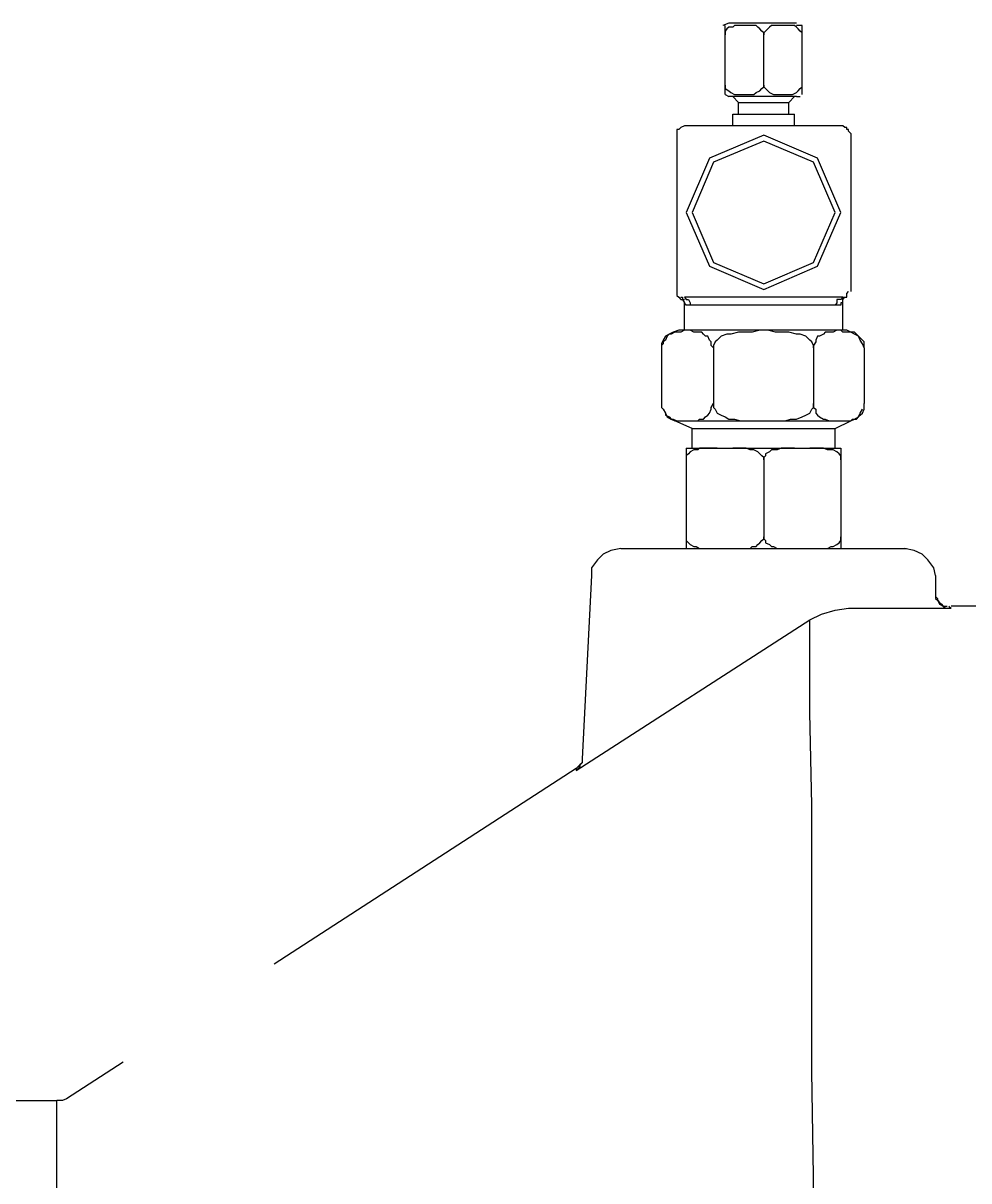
# Model space of a CAD drawing. Header units: inches. Extents: x -229 to 371, y -110 to 269.
# Drawn here: x 23.49 to 30.06, y 215.31 to 223.35 of the extents above; entities that cross this region are included whole.
import ezdxf

# ---------------------------------------------------------------- set-up
doc = ezdxf.new("R2010")
doc.units = ezdxf.units.IN
doc.header["$MEASUREMENT"] = 0
doc.linetypes.add('HIDDEN', pattern=[0.375, 0.25, -0.125])
doc.layers.get('0').update_dxf_attribs({"color": 10})

msp = doc.modelspace()

# ---------------------------------------------------------------- linework, layer by layer
at = {"color": 1, "linetype": 'HIDDEN', "ltscale": 10}
for p, q in [((28.38971, 223.3523), (28.34926, 223.33713)), ((28.34926, 223.33713), (28.34926, 223.33713)), ((28.36443, 222.85676), (28.36443, 223.33713)), ((28.37707, 223.31185), (28.36443, 223.29668)), ((28.36443, 223.29668), (28.36443, 223.28404)), ((28.38971, 223.32449), (28.37707, 223.31185)), ((28.85997, 223.3523), (28.38971, 223.3523)), ((28.41752, 223.32449), (28.38971, 223.32449)), ((28.43016, 223.33713), (28.41752, 223.32449)), ((28.45797, 223.33713), (28.43016, 223.33713)), ((28.48326, 223.33713), (28.45797, 223.33713)), ((28.49843, 223.33713), (28.48326, 223.33713)), ((28.52371, 223.33713), (28.49843, 223.33713)), ((28.55152, 223.33713), (28.52371, 223.33713)), ((28.57933, 223.33713), (28.55152, 223.33713)), ((28.59197, 223.32449), (28.57933, 223.33713)), ((28.60462, 223.31185), (28.59197, 223.32449)), ((28.61979, 223.29668), (28.60462, 223.31185)), ((28.63243, 223.28404), (28.61979, 223.29668)), ((28.64507, 223.29668), (28.63243, 223.28404)), ((28.66024, 223.31185), (28.64507, 223.29668)), ((28.67288, 223.32449), (28.66024, 223.31185)), ((28.68552, 223.33713), (28.67288, 223.32449)), ((28.71333, 223.33713), (28.68552, 223.33713)), ((28.74114, 223.33713), (28.71333, 223.33713)), ((28.76643, 223.33713), (28.74114, 223.33713)), ((28.79424, 223.33713), (28.76643, 223.33713)), ((28.81952, 223.33713), (28.79424, 223.33713)), ((28.84733, 223.33713), (28.81952, 223.33713)), ((28.85997, 223.32449), (28.84733, 223.33713)), ((28.90043, 223.33713), (28.85997, 223.33713)), ((28.85997, 223.33713), (28.85997, 223.33713)), ((28.87261, 223.31185), (28.85997, 223.32449)), ((28.88526, 223.29668), (28.87261, 223.31185)), ((28.90043, 223.28404), (28.88526, 223.29668)), ((28.90043, 222.85676), (28.90043, 223.33713)), ((28.36443, 223.28404), (28.36443, 223.2714)), ((28.63243, 223.28404), (28.63243, 223.2714)), ((28.63243, 223.2714), (28.63243, 223.28404)), ((28.63243, 222.92249), (28.63243, 223.2714)), ((28.90043, 223.2714), (28.90043, 223.28404)), ((28.36443, 222.92249), (28.36443, 222.90985)), ((28.36443, 222.90985), (28.36443, 222.89721)), ((28.36443, 222.89721), (28.38971, 222.88204)), ((28.60462, 222.88204), (28.61979, 222.89721)), ((28.61979, 222.89721), (28.63243, 222.90985)), ((28.63243, 222.90985), (28.63243, 222.92249)), ((28.63243, 222.92249), (28.63243, 222.90985)), ((28.63243, 222.90985), (28.64507, 222.89721)), ((28.64507, 222.89721), (28.66024, 222.88204)), ((28.87261, 222.88204), (28.88526, 222.89721)), ((28.88526, 222.89721), (28.90043, 222.90985)), ((28.90043, 222.90985), (28.90043, 222.92249)), ((28.36443, 222.85676), (28.38971, 222.84159)), ((28.38971, 222.88204), (28.40488, 222.8694)), ((28.85997, 222.84159), (28.38971, 222.84159)), ((28.38971, 222.84159), (28.38971, 222.84159)), ((28.40488, 222.8694), (28.43016, 222.85676)), ((28.45797, 222.80113), (28.41752, 222.84159)), ((28.43016, 222.85676), (28.44533, 222.85676)), ((28.44533, 222.85676), (28.48326, 222.85676)), ((28.48326, 222.85676), (28.51107, 222.85676)), ((28.51107, 222.85676), (28.53888, 222.85676)), ((28.53888, 222.85676), (28.56416, 222.85676)), ((28.56416, 222.85676), (28.57933, 222.8694)), ((28.57933, 222.8694), (28.60462, 222.88204)), ((28.66024, 222.88204), (28.67288, 222.8694)), ((28.67288, 222.8694), (28.70069, 222.85676)), ((28.70069, 222.85676), (28.72597, 222.85676)), ((28.72597, 222.85676), (28.75378, 222.85676)), ((28.75378, 222.85676), (28.7816, 222.85676)), ((28.7816, 222.85676), (28.80688, 222.85676)), ((28.80688, 222.85676), (28.83216, 222.85676)), ((28.80688, 222.80113), (28.84733, 222.84159)), ((28.83216, 222.85676), (28.85997, 222.8694)), ((28.85997, 222.8694), (28.87261, 222.88204)), ((28.85997, 222.84159), (28.88526, 222.84159)), ((28.88526, 222.84159), (28.88526, 222.84159)), ((28.45797, 222.72023), (28.45797, 222.80113)), ((28.45797, 222.80113), (28.80688, 222.80113)), ((28.80688, 222.72023), (28.80688, 222.80113)), ((28.41752, 222.63932), (28.41752, 222.72023)), ((28.41752, 222.72023), (28.84733, 222.72023)), ((28.84733, 222.63932), (28.84733, 222.72023)), ((28.04333, 222.61404), (28.02816, 222.61404)), ((28.02816, 222.61404), (28.02816, 222.6014)), ((28.02816, 222.6014), (28.02816, 222.58623)), ((28.02816, 222.58623), (28.02816, 221.48895)), ((28.02816, 222.58623), (28.02816, 222.58623)), ((28.05598, 222.62668), (28.04333, 222.61404)), ((28.08126, 222.63932), (28.05598, 222.62668)), ((28.05598, 222.62668), (28.05598, 222.62668)), ((29.18107, 222.63932), (28.08126, 222.63932)), ((28.63243, 222.57359), (28.25571, 222.41431)), ((29.00661, 222.41431), (28.63243, 222.57359)), ((29.19624, 222.62668), (29.18107, 222.63932)), ((29.18107, 222.63932), (29.18107, 222.63932)), ((29.20888, 222.62668), (29.19624, 222.62668)), ((29.20888, 222.61404), (29.20888, 222.62668)), ((29.22152, 222.61404), (29.20888, 222.61404)), ((29.22152, 222.6014), (29.22152, 222.61404)), ((29.23669, 222.58623), (29.22152, 222.6014)), ((29.23669, 222.58623), (29.23669, 221.48895)), ((28.63243, 222.53314), (28.28352, 222.38649)), ((28.9788, 222.38649), (28.63243, 222.53314)), ((28.25571, 222.41431), (28.0939, 222.03759)), ((29.16842, 222.03759), (29.00661, 222.41431)), ((28.28352, 222.38649), (28.13435, 222.03759)), ((29.12797, 222.03759), (28.9788, 222.38649)), ((28.0939, 222.03759), (28.25571, 221.6634)), ((28.13435, 222.03759), (28.28352, 221.68869)), ((28.9788, 221.68869), (29.12797, 222.03759)), ((29.00661, 221.6634), (29.16842, 222.03759)), ((28.28352, 221.68869), (28.63243, 221.54204)), ((28.63243, 221.54204), (28.9788, 221.68869)), ((28.25571, 221.6634), (28.63243, 221.50159)), ((28.63243, 221.50159), (29.00661, 221.6634)), ((28.02816, 221.48895), (28.02816, 221.46114)), ((28.02816, 221.46114), (28.02816, 221.46114)), ((28.02816, 221.46114), (28.04333, 221.4485)), ((28.04333, 221.4485), (28.05598, 221.43333)), ((28.05598, 221.4485), (28.06862, 221.4485)), ((28.06862, 221.4485), (28.06862, 221.43333)), ((29.18107, 221.4485), (28.08126, 221.4485)), ((28.08126, 221.4485), (28.0939, 221.43333)), ((29.18107, 221.4485), (29.16842, 221.43333)), ((29.18107, 221.4485), (29.18107, 221.4485)), ((29.18107, 221.4485), (29.19624, 221.4485)), ((29.18107, 221.43333), (29.19624, 221.4485)), ((29.19624, 221.4485), (29.20888, 221.4485)), ((29.20888, 221.47378), (29.22152, 221.48895)), ((29.20888, 221.46114), (29.20888, 221.47378)), ((29.20888, 221.4485), (29.20888, 221.46114)), ((29.22152, 221.48895), (29.22152, 221.48895)), ((28.05598, 221.43333), (28.05598, 221.43333)), ((28.05598, 221.43333), (28.08126, 221.43333)), ((28.06862, 221.43333), (28.08126, 221.40804)), ((28.08126, 221.43333), (28.08126, 221.43333)), ((28.08126, 221.21842), (28.08126, 221.40804)), ((28.08126, 221.40804), (28.08126, 221.40804)), ((28.0939, 221.39287), (28.08126, 221.40804)), ((28.08126, 221.40804), (28.08126, 221.40804)), ((28.08126, 221.40804), (28.08126, 221.40804)), ((28.0939, 221.43333), (28.10907, 221.43333)), ((28.10907, 221.39287), (28.0939, 221.39287)), ((28.10907, 221.43333), (28.12171, 221.40804)), ((28.12171, 221.39287), (28.10907, 221.39287)), ((28.10907, 221.39287), (28.10907, 221.39287)), ((28.12171, 221.40804), (28.12171, 221.39287)), ((29.12797, 221.39287), (28.12171, 221.39287)), ((29.14061, 221.40804), (29.12797, 221.39287)), ((29.14061, 221.39287), (29.12797, 221.39287)), ((29.16842, 221.43333), (29.14061, 221.43333)), ((29.14061, 221.43333), (29.14061, 221.40804)), ((29.15578, 221.39287), (29.14061, 221.39287)), ((29.16842, 221.39287), (29.15578, 221.39287)), ((29.18107, 221.40804), (29.16842, 221.40804)), ((29.16842, 221.40804), (29.16842, 221.39287)), ((29.18107, 221.40804), (29.18107, 221.43333)), ((29.18107, 221.21842), (29.18107, 221.40804)), ((29.18107, 221.40804), (29.18107, 221.40804)), ((29.18107, 221.40804), (29.18107, 221.40804)), ((29.18107, 221.40804), (29.18107, 221.40804)), ((28.00288, 221.20578), (27.97507, 221.19061)), ((28.01552, 221.20578), (27.99024, 221.19061)), ((28.04333, 221.21842), (28.00288, 221.20578)), ((28.02816, 221.20578), (28.01552, 221.20578)), ((28.05598, 221.20578), (28.02816, 221.20578)), ((29.20888, 221.21842), (28.04333, 221.21842)), ((28.08126, 221.21842), (28.05598, 221.20578)), ((28.0939, 221.21842), (28.08126, 221.21842)), ((28.12171, 221.21842), (28.0939, 221.21842)), ((28.14699, 221.20578), (28.12171, 221.21842)), ((28.17481, 221.20578), (28.14699, 221.20578)), ((28.20262, 221.20578), (28.17481, 221.20578)), ((28.21526, 221.19061), (28.20262, 221.20578)), ((28.45797, 221.20578), (28.40488, 221.19061)), ((28.49843, 221.20578), (28.45797, 221.20578)), ((28.55152, 221.20578), (28.49843, 221.20578)), ((28.60462, 221.21842), (28.55152, 221.20578)), ((28.66024, 221.21842), (28.60462, 221.21842)), ((28.71333, 221.20578), (28.66024, 221.21842)), ((28.76643, 221.20578), (28.71333, 221.20578)), ((28.80688, 221.20578), (28.76643, 221.20578)), ((28.85997, 221.19061), (28.80688, 221.20578)), ((29.05971, 221.20578), (29.04707, 221.19061)), ((29.08752, 221.20578), (29.05971, 221.20578)), ((29.11533, 221.20578), (29.08752, 221.20578)), ((29.14061, 221.21842), (29.11533, 221.20578)), ((29.16842, 221.21842), (29.14061, 221.21842)), ((29.18107, 221.20578), (29.16842, 221.21842)), ((29.20888, 221.20578), (29.18107, 221.20578)), ((29.23669, 221.20578), (29.20888, 221.21842)), ((29.20888, 221.21842), (29.20888, 221.21842)), ((29.23669, 221.20578), (29.20888, 221.20578)), ((29.26197, 221.19061), (29.23669, 221.20578)), ((29.26197, 221.20578), (29.23669, 221.20578)), ((29.27714, 221.19061), (29.26197, 221.20578)), ((27.93462, 221.15016), (27.92198, 221.12488)), ((27.92198, 221.12488), (27.92198, 221.09706)), ((27.93462, 221.12488), (27.92198, 221.11223)), ((27.94979, 221.17797), (27.93462, 221.15016)), ((27.94979, 221.15016), (27.93462, 221.13752)), ((27.93462, 221.13752), (27.93462, 221.12488)), ((27.97507, 221.19061), (27.94979, 221.17797)), ((27.96243, 221.17797), (27.94979, 221.15016)), ((27.97507, 221.19061), (27.96243, 221.17797)), ((27.99024, 221.19061), (27.97507, 221.19061)), ((28.2279, 221.17797), (28.21526, 221.19061)), ((28.24307, 221.17797), (28.2279, 221.17797)), ((28.25571, 221.15016), (28.24307, 221.17797)), ((28.26835, 221.13752), (28.25571, 221.15016)), ((28.26835, 221.11223), (28.26835, 221.13752)), ((28.29616, 221.13752), (28.28352, 221.11223)), ((28.30881, 221.15016), (28.29616, 221.13752)), ((28.33662, 221.17797), (28.30881, 221.15016)), ((28.37707, 221.19061), (28.33662, 221.17797)), ((28.40488, 221.19061), (28.37707, 221.19061)), ((28.88526, 221.19061), (28.85997, 221.19061)), ((28.92571, 221.17797), (28.88526, 221.19061)), ((28.95352, 221.15016), (28.92571, 221.17797)), ((28.96616, 221.13752), (28.95352, 221.15016)), ((28.9788, 221.11223), (28.96616, 221.13752)), ((28.99397, 221.13752), (28.9788, 221.11223)), ((29.00661, 221.17797), (28.99397, 221.15016)), ((28.99397, 221.15016), (28.99397, 221.13752)), ((29.01926, 221.17797), (29.00661, 221.17797)), ((29.04707, 221.19061), (29.01926, 221.17797)), ((29.28978, 221.17797), (29.26197, 221.19061)), ((29.28978, 221.17797), (29.27714, 221.19061)), ((29.30242, 221.15016), (29.28978, 221.17797)), ((29.30242, 221.16533), (29.28978, 221.17797)), ((29.31759, 221.15016), (29.30242, 221.16533)), ((29.31759, 221.12488), (29.30242, 221.15016)), ((29.33024, 221.13752), (29.31759, 221.15016)), ((29.33024, 221.09706), (29.31759, 221.12488)), ((29.33024, 221.12488), (29.33024, 221.13752)), ((29.33024, 221.11223), (29.33024, 221.12488)), ((27.92198, 221.11223), (27.92198, 221.09706)), ((27.92198, 221.09706), (27.92198, 220.71024)), ((27.92198, 221.09706), (27.92198, 221.09706)), ((28.28352, 221.09706), (28.26835, 221.11223)), ((28.28352, 221.11223), (28.28352, 221.09706)), ((28.28352, 221.09706), (28.28352, 220.71024)), ((28.9788, 221.11223), (28.9788, 221.09706)), ((28.9788, 221.09706), (28.9788, 221.11223)), ((28.9788, 221.09706), (28.9788, 220.71024)), ((29.33024, 221.09706), (29.33024, 221.11223)), ((29.33024, 221.09706), (29.33024, 220.71024)), ((27.92198, 220.71024), (27.92198, 220.68242)), ((27.92198, 220.68242), (27.93462, 220.66978)), ((27.93462, 220.66978), (27.94979, 220.64197)), ((27.93462, 220.66978), (27.94979, 220.64197)), ((27.93462, 220.66978), (27.93462, 220.66978)), ((27.94979, 220.64197), (27.96243, 220.61669)), ((27.94979, 220.64197), (27.94979, 220.62933)), ((28.24307, 220.62933), (28.25571, 220.64197)), ((28.25571, 220.64197), (28.26835, 220.66978)), ((28.26835, 220.68242), (28.28352, 220.71024)), ((28.26835, 220.66978), (28.26835, 220.68242)), ((28.28352, 220.71024), (28.28352, 220.68242)), ((28.28352, 220.68242), (28.29616, 220.66978)), ((28.29616, 220.66978), (28.30881, 220.64197)), ((28.30881, 220.64197), (28.33662, 220.62933)), ((28.92571, 220.62933), (28.95352, 220.64197)), ((28.95352, 220.64197), (28.96616, 220.66978)), ((28.96616, 220.66978), (28.9788, 220.68242)), ((28.9788, 220.68242), (28.9788, 220.71024)), ((28.9788, 220.71024), (28.9788, 220.68242)), ((28.9788, 220.68242), (28.99397, 220.66978)), ((28.99397, 220.66978), (28.99397, 220.64197)), ((28.99397, 220.64197), (29.00661, 220.62933)), ((29.28978, 220.61669), (29.30242, 220.64197)), ((29.30242, 220.64197), (29.31759, 220.66978)), ((29.30242, 220.62933), (29.31759, 220.64197)), ((29.31759, 220.66978), (29.31759, 220.66978)), ((29.31759, 220.64197), (29.33024, 220.66978)), ((29.33024, 220.68242), (29.33024, 220.71024)), ((29.33024, 220.66978), (29.33024, 220.68242)), ((29.33024, 220.68242), (29.33024, 220.68242)), ((29.33024, 220.66978), (29.33024, 220.66978)), ((27.94979, 220.62933), (27.97507, 220.61669)), ((27.96243, 220.61669), (27.99024, 220.60152)), ((27.97507, 220.61669), (27.99024, 220.60152)), ((27.99024, 220.60152), (28.01552, 220.58888)), ((27.99024, 220.60152), (28.00288, 220.60152)), ((28.00288, 220.60152), (28.02816, 220.58888)), ((28.13435, 220.53578), (28.01552, 220.58888)), ((28.01552, 220.58888), (29.23669, 220.58888)), ((28.01552, 220.58888), (28.04333, 220.58888)), ((28.02816, 220.58888), (28.04333, 220.58888)), ((28.04333, 220.58888), (28.04333, 220.58888)), ((28.04333, 220.58888), (28.06862, 220.58888)), ((28.06862, 220.58888), (28.0939, 220.58888)), ((28.0939, 220.58888), (28.12171, 220.58888)), ((28.12171, 220.58888), (28.14699, 220.58888)), ((28.14699, 220.58888), (28.17481, 220.58888)), ((28.17481, 220.58888), (28.18745, 220.60152)), ((28.18745, 220.60152), (28.21526, 220.60152)), ((28.21526, 220.60152), (28.2279, 220.61669)), ((28.2279, 220.61669), (28.24307, 220.62933)), ((28.33662, 220.62933), (28.36443, 220.61669)), ((28.36443, 220.61669), (28.38971, 220.60152)), ((28.38971, 220.60152), (28.43016, 220.60152)), ((28.43016, 220.60152), (28.47062, 220.58888)), ((28.47062, 220.58888), (28.52371, 220.58888)), ((28.52371, 220.58888), (28.57933, 220.58888)), ((28.57933, 220.58888), (28.61979, 220.58888)), ((28.61979, 220.58888), (28.67288, 220.58888)), ((28.67288, 220.58888), (28.72597, 220.58888)), ((28.72597, 220.58888), (28.7816, 220.58888)), ((28.7816, 220.58888), (28.81952, 220.60152)), ((28.81952, 220.60152), (28.85997, 220.60152)), ((28.85997, 220.60152), (28.90043, 220.61669)), ((28.90043, 220.61669), (28.92571, 220.62933)), ((29.00661, 220.62933), (29.01926, 220.61669)), ((29.01926, 220.61669), (29.04707, 220.60152)), ((29.04707, 220.60152), (29.05971, 220.60152)), ((29.05971, 220.60152), (29.08752, 220.58888)), ((29.08752, 220.58888), (29.10016, 220.58888)), ((29.10016, 220.58888), (29.12797, 220.58888)), ((29.12797, 220.53578), (29.23669, 220.58888)), ((29.12797, 220.58888), (29.15578, 220.58888)), ((29.15578, 220.58888), (29.18107, 220.58888)), ((29.18107, 220.58888), (29.20888, 220.58888)), ((29.20888, 220.58888), (29.23669, 220.58888)), ((29.20888, 220.58888), (29.23669, 220.58888)), ((29.23669, 220.58888), (29.26197, 220.60152)), ((29.23669, 220.58888), (29.24933, 220.60152)), ((29.24933, 220.60152), (29.27714, 220.60152)), ((29.26197, 220.60152), (29.28978, 220.61669)), ((29.27714, 220.60152), (29.28978, 220.61669)), ((29.28978, 220.61669), (29.30242, 220.62933)), ((28.13435, 220.39926), (28.13435, 220.53578)), ((28.13435, 220.53578), (29.12797, 220.53578)), ((29.12797, 220.39926), (29.12797, 220.53578)), ((28.0939, 220.39926), (28.0939, 219.70145)), ((28.0939, 220.39926), (29.16842, 220.39926)), ((28.18745, 220.39926), (28.17481, 220.38661)), ((28.21526, 220.39926), (28.18745, 220.39926)), ((28.24307, 220.39926), (28.21526, 220.39926)), ((28.26835, 220.39926), (28.24307, 220.39926)), ((28.30881, 220.39926), (28.26835, 220.39926)), ((28.45797, 220.39926), (28.41752, 220.39926)), ((28.48326, 220.39926), (28.45797, 220.39926)), ((28.51107, 220.39926), (28.48326, 220.39926)), ((28.53888, 220.38661), (28.51107, 220.39926)), ((28.75378, 220.39926), (28.72597, 220.38661)), ((28.7816, 220.39926), (28.75378, 220.39926)), ((28.80688, 220.39926), (28.7816, 220.39926)), ((28.84733, 220.39926), (28.80688, 220.39926)), ((28.99397, 220.39926), (28.95352, 220.39926)), ((29.01926, 220.39926), (28.99397, 220.39926)), ((29.04707, 220.39926), (29.01926, 220.39926)), ((29.07488, 220.38661), (29.04707, 220.39926)), ((29.16842, 220.39926), (29.16842, 219.70145)), ((28.10907, 220.3588), (28.0939, 220.34616)), ((28.0939, 220.34616), (28.0939, 220.33352)), ((28.0939, 220.33352), (28.0939, 220.31835)), ((28.12171, 220.37397), (28.10907, 220.3588)), ((28.14699, 220.38661), (28.12171, 220.37397)), ((28.17481, 220.38661), (28.14699, 220.38661)), ((28.56416, 220.38661), (28.53888, 220.38661)), ((28.59197, 220.37397), (28.56416, 220.38661)), ((28.60462, 220.3588), (28.59197, 220.37397)), ((28.61979, 220.34616), (28.60462, 220.3588)), ((28.63243, 220.33352), (28.61979, 220.34616)), ((28.64507, 220.34616), (28.63243, 220.33352)), ((28.63243, 220.33352), (28.63243, 220.31835)), ((28.63243, 220.31835), (28.63243, 220.33352)), ((28.67288, 220.37397), (28.64507, 220.3588)), ((28.64507, 220.3588), (28.64507, 220.34616)), ((28.68552, 220.38661), (28.67288, 220.37397)), ((28.70069, 220.38661), (28.68552, 220.38661)), ((28.72597, 220.38661), (28.70069, 220.38661)), ((29.10016, 220.38661), (29.07488, 220.38661)), ((29.11533, 220.38661), (29.10016, 220.38661)), ((29.14061, 220.37397), (29.11533, 220.38661)), ((29.15578, 220.3588), (29.14061, 220.37397)), ((29.16842, 220.34616), (29.15578, 220.3588)), ((29.16842, 220.33352), (29.16842, 220.34616)), ((29.16842, 220.31835), (29.16842, 220.33352)), ((28.63243, 220.31835), (28.63243, 219.78235)), ((28.0939, 219.78235), (28.0939, 219.76971)), ((28.0939, 219.76971), (28.0939, 219.75707)), ((28.0939, 219.75707), (28.10907, 219.7419)), ((28.60462, 219.7419), (28.61979, 219.75707)), ((28.61979, 219.75707), (28.63243, 219.76971)), ((28.63243, 219.76971), (28.63243, 219.78235)), ((28.63243, 219.78235), (28.63243, 219.76971)), ((28.63243, 219.76971), (28.64507, 219.75707)), ((28.64507, 219.75707), (28.64507, 219.7419)), ((29.15578, 219.7419), (29.16842, 219.75707)), ((29.16842, 219.76971), (29.16842, 219.78235)), ((29.16842, 219.75707), (29.16842, 219.76971)), ((27.57054, 219.68881), (27.51745, 219.66352)), ((27.63881, 219.70145), (27.57054, 219.68881)), ((27.63881, 219.70145), (29.62352, 219.70145)), ((28.10907, 219.7419), (28.12171, 219.72926)), ((28.12171, 219.72926), (28.14699, 219.71662)), ((28.14699, 219.71662), (28.16216, 219.71662)), ((28.16216, 219.71662), (28.18745, 219.70145)), ((28.18745, 219.70145), (28.21526, 219.70145)), ((28.21526, 219.70145), (28.24307, 219.70145)), ((28.24307, 219.70145), (28.26835, 219.70145)), ((28.26835, 219.70145), (28.30881, 219.70145)), ((28.41752, 219.70145), (28.44533, 219.70145)), ((28.44533, 219.70145), (28.48326, 219.70145)), ((28.48326, 219.70145), (28.51107, 219.70145)), ((28.51107, 219.70145), (28.53888, 219.70145)), ((28.53888, 219.70145), (28.55152, 219.71662)), ((28.55152, 219.71662), (28.57933, 219.71662)), ((28.57933, 219.71662), (28.59197, 219.72926)), ((28.59197, 219.72926), (28.60462, 219.7419)), ((28.64507, 219.7419), (28.67288, 219.72926)), ((28.67288, 219.72926), (28.68552, 219.71662)), ((28.68552, 219.71662), (28.70069, 219.71662)), ((28.70069, 219.71662), (28.72597, 219.70145)), ((28.72597, 219.70145), (28.75378, 219.70145)), ((28.75378, 219.70145), (28.7816, 219.70145)), ((28.7816, 219.70145), (28.80688, 219.70145)), ((28.80688, 219.70145), (28.84733, 219.70145)), ((28.95352, 219.70145), (28.99397, 219.70145)), ((28.99397, 219.70145), (29.01926, 219.70145)), ((29.01926, 219.70145), (29.04707, 219.70145)), ((29.04707, 219.70145), (29.07488, 219.70145)), ((29.07488, 219.70145), (29.10016, 219.71662)), ((29.10016, 219.71662), (29.11533, 219.71662)), ((29.11533, 219.71662), (29.14061, 219.72926)), ((29.14061, 219.72926), (29.15578, 219.7419)), ((29.67661, 219.68881), (29.61088, 219.70145)), ((29.61088, 219.70145), (29.61088, 219.70145)), ((29.73223, 219.66352), (29.67661, 219.68881)), ((27.477, 219.62307), (27.43654, 219.56745)), ((27.51745, 219.66352), (27.477, 219.62307)), ((29.77269, 219.62307), (29.73223, 219.66352)), ((29.81314, 219.56745), (29.77269, 219.62307)), ((27.43654, 219.56745), (27.43654, 219.50171)), ((29.82578, 219.51435), (29.81314, 219.56745)), ((27.43654, 219.51435), (27.37081, 218.24009)), ((27.43654, 219.50171), (27.43654, 219.50171)), ((29.82578, 219.51435), (29.82578, 219.39552)), ((29.82578, 219.39552), (29.82578, 219.35507)), ((29.82578, 219.39552), (29.82578, 219.38288)), ((29.82578, 219.38288), (29.82578, 219.36771)), ((29.82578, 219.38288), (29.82578, 219.38288)), ((29.82578, 219.36771), (29.83842, 219.35507)), ((29.82578, 219.35507), (29.83842, 219.34243)), ((29.83842, 219.35507), (29.83842, 219.34243)), ((29.03443, 219.24635), (29.12797, 219.27416)), ((29.12797, 219.27416), (29.22152, 219.28681)), ((29.22152, 219.28681), (29.9345, 219.28681)), ((29.83842, 219.34243), (29.85359, 219.31462)), ((29.83842, 219.34243), (29.85359, 219.32726)), ((29.85359, 219.32726), (29.86623, 219.31462)), ((29.85359, 219.31462), (29.87888, 219.30198)), ((29.86623, 219.31462), (29.87888, 219.30198)), ((29.87888, 219.30198), (29.90669, 219.30198)), ((29.87888, 219.30198), (29.89405, 219.28681)), ((29.89405, 219.28681), (29.90669, 219.28681)), ((29.90669, 219.30198), (29.90669, 219.30198)), ((29.90669, 219.28681), (29.9345, 219.28681)), ((29.91933, 219.30198), (29.9345, 219.28681)), ((31.24668, 219.30198), (29.9345, 219.30198)), ((27.33036, 218.15919), (28.95352, 219.2059)), ((28.95352, 219.2059), (29.03443, 219.24635)), ((28.95352, 219.0719), (28.95352, 219.2059)), ((28.95352, 218.857), (28.95352, 219.0719)), ((28.95352, 218.56371), (28.95352, 218.857)), ((28.96616, 217.919), (28.95352, 218.56371)), ((27.37081, 218.24009), (27.37081, 218.21228)), ((27.37081, 218.24009), (27.37081, 218.22745)), ((27.37081, 218.22745), (27.37081, 218.21228)), ((27.33036, 218.17436), (23.78973, 215.87867)), ((27.343, 218.187), (27.33036, 218.17436)), ((27.33036, 218.17436), (27.33036, 218.15919)), ((27.343, 218.17436), (27.33036, 218.15919)), ((27.33036, 218.15919), (27.33036, 218.15919)), ((27.37081, 218.21228), (27.343, 218.187)), ((27.35564, 218.187), (27.343, 218.17436)), ((27.37081, 218.21228), (27.35564, 218.19964)), ((27.35564, 218.19964), (27.35564, 218.187)), ((28.96616, 217.58274), (28.96616, 217.919)), ((28.96616, 216.94055), (28.96616, 217.58274)), ((28.96616, 216.06829), (28.96616, 216.94055)), ((28.9788, 215.34267), (28.96616, 216.06829)), ((19.0952, 215.86602), (23.72197, 215.86602)), ((23.76217, 215.86602), (23.72197, 215.86602)), ((23.72197, 215.83821), (23.72197, 215.86602)), ((23.72197, 215.73203), (23.72197, 215.83821)), ((23.78973, 215.87867), (23.76217, 215.86602)), ((23.72197, 215.54493), (23.72197, 215.73203)), ((23.72197, 215.24912), (23.72197, 215.54493)), ((28.9788, 214.41731), (28.9788, 215.34267))]:
    msp.add_line(p, q, dxfattribs=at)

doc.saveas('drawing.dxf')
